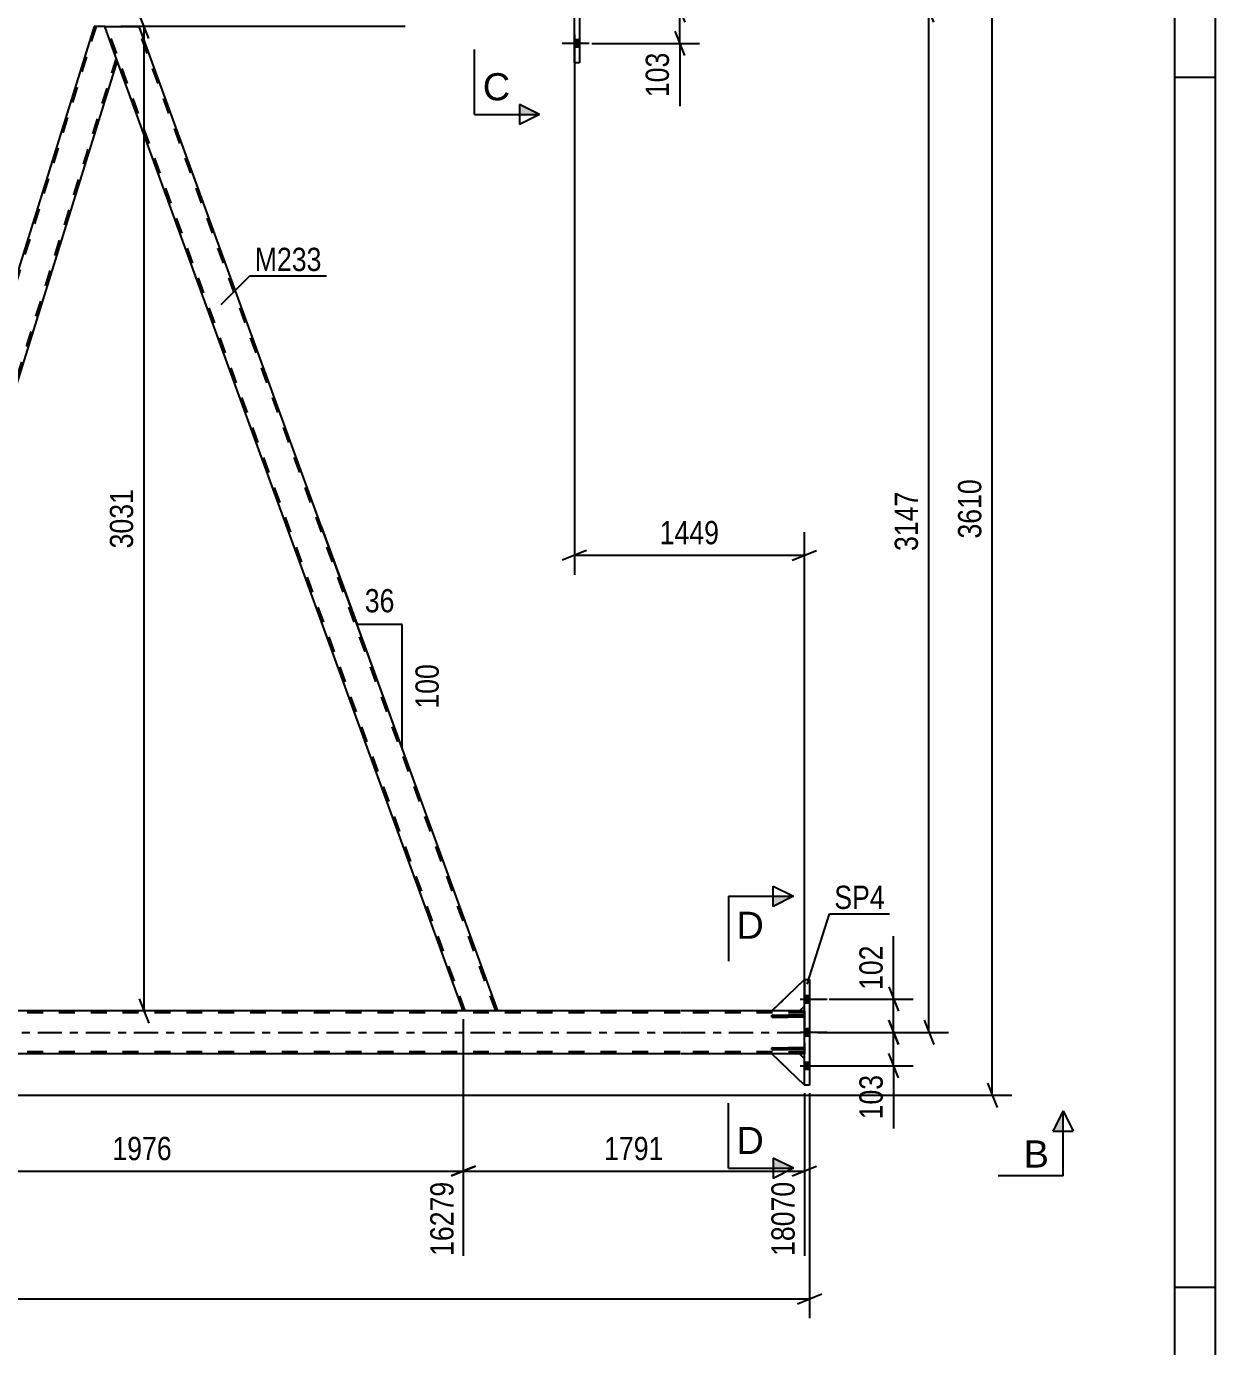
# Model space of a CAD drawing. Header units: millimetres. Extents: x 0 to 841, y 0 to 594.
# Drawn here: x 694.7 to 841, y 290.7 to 453.3 of the extents above; entities that cross this region are included whole.
import ezdxf

# ---------------------------------------------------------------- set-up
doc = ezdxf.new("R2010")
doc.units = ezdxf.units.MM
doc.linetypes.add('DXK_LINE_DOT2', pattern=[3.9198, 1.9599, -1.9599])
doc.linetypes.add('DXK_LINE_DOT3', pattern=[5.9187, 2.979, -0.9799, 0.9799, -0.9799])
doc.styles.add('Arial', font='ARIAL.TTF', dxfattribs={"height": 0.2})
doc.styles.add('Arial Narrow', font='ARIALN.TTF', dxfattribs={"height": 0.2})

# ---------------------------------------------------------------- blocks, each defined once
blk = doc.blocks.new('Unknown-247343380-1135 - 18088')
at = {"color": 5, "linetype": 'Continuous'}
for p, q in [((841, 0), (841, 594)), ((836, 5), (836, 589)), ((841, 447), (836, 447)), ((841, 298), (836, 298))]:
    blk.add_line(p, q, dxfattribs=at)
blk = doc.blocks.new('Part-247343380-4906 - 4843')
at = {"color": 7, "linetype": 'DXK_LINE_DOT2'}
for p, q in [((703.23, 453.28), (666.41, 335.16)), ((705.71, 449.4), (669.13, 332.06)), ((666.7, 336.88), (666.28, 335.53)), ((670.89, 336.88), (669.38, 332.06)), ((667.54, 332.06), (666.28, 335.53)), ((669.38, 332.06), (667.54, 332.06))]:
    blk.add_line(p, q, dxfattribs=at)
at = {"color": 2, "linetype": 'Continuous'}
for p, q in [((702.98, 453.28), (666.7, 336.88)), ((704.3, 453.28), (702.98, 453.28)), ((705.84, 449.03), (704.3, 453.28)), ((705.84, 449.03), (670.89, 336.88))]:
    blk.add_line(p, q, dxfattribs=at)
blk = doc.blocks.new('Part-247343380-4917 - 4843')
at = {"color": 7, "linetype": 'DXK_LINE_DOT2'}
for p, q in [((790.4, 327.54), (786.4, 327.54)), ((786.4, 327.54), (786.4, 327.3)), ((786.4, 327.3), (790.4, 327.3)), ((789.8, 327.3), (789.8, 327.54)), ((790.4, 327.3), (790.4, 327.54))]:
    blk.add_line(p, q, dxfattribs=at)
blk = doc.blocks.new('Bolt-247343380-4846 - 4843')
at = {"linetype": 'Continuous'}
for points in [[(791.04, 333.08), (791.04, 333.96), (790.4, 333.96), (790.4, 333.08)], [(791.04, 333.08), (791.04, 333.96), (790.4, 333.96), (790.4, 333.08)], [(791.04, 333.08), (791.04, 333.96), (790.4, 333.96), (790.4, 333.08)], [(791.04, 329), (791.04, 329.88), (790.4, 329.88), (790.4, 329)], [(791.04, 329), (791.04, 329.88), (790.4, 329.88), (790.4, 329)], [(791.04, 324.88), (791.04, 325.76), (790.4, 325.76), (790.4, 324.88)], [(791.04, 324.88), (791.04, 325.76), (790.4, 325.76), (790.4, 324.88)], [(791.04, 324.88), (791.04, 325.76), (790.4, 325.76), (790.4, 324.88)]]:
    blk.add_hatch(color=1, dxfattribs=at).paths.add_polyline_path(points)
at = {"color": 1, "linetype": 'Continuous'}
for p, q in [((789.88, 333.52), (793.2, 333.52)), ((789.88, 333.52), (793.2, 333.52)), ((789.88, 333.52), (793.2, 333.52)), ((790.4, 333.96), (791.04, 333.96)), ((790.4, 333.96), (791.04, 333.96)), ((790.4, 333.96), (791.04, 333.96)), ((790.4, 333.08), (791.04, 333.08)), ((790.4, 333.08), (791.04, 333.08)), ((790.4, 333.08), (791.04, 333.08)), ((789.88, 329.44), (793.2, 329.44)), ((789.88, 329.44), (793.2, 329.44)), ((790.4, 329.88), (791.04, 329.88)), ((790.4, 329.88), (791.04, 329.88)), ((790.4, 329), (791.04, 329)), ((790.4, 329), (791.04, 329)), ((789.88, 325.32), (793.2, 325.32)), ((789.88, 325.32), (793.2, 325.32)), ((789.88, 325.32), (793.2, 325.32)), ((790.4, 325.76), (791.04, 325.76)), ((790.4, 325.76), (791.04, 325.76)), ((790.4, 325.76), (791.04, 325.76)), ((790.4, 324.88), (791.04, 324.88)), ((790.4, 324.88), (791.04, 324.88)), ((790.4, 324.88), (791.04, 324.88))]:
    blk.add_line(p, q, dxfattribs=at)
blk = doc.blocks.new('Bolt-247343380-4847 - 4843')
at = {"linetype": 'Continuous'}
for points in [[(762.1, 459.82), (762.1, 458.94), (762.74, 458.94), (762.74, 459.82)], [(762.1, 459.82), (762.1, 458.94), (762.74, 458.94), (762.74, 459.82)], [(762.1, 459.82), (762.1, 458.94), (762.74, 458.94), (762.74, 459.82)], [(762.1, 455.72), (762.1, 454.84), (762.74, 454.84), (762.74, 455.72)], [(762.1, 455.72), (762.1, 454.84), (762.74, 454.84), (762.74, 455.72)], [(762.1, 451.62), (762.1, 450.74), (762.74, 450.74), (762.74, 451.62)], [(762.1, 451.62), (762.1, 450.74), (762.74, 450.74), (762.74, 451.62)], [(762.1, 451.62), (762.1, 450.74), (762.74, 450.74), (762.74, 451.62)]]:
    blk.add_hatch(color=1, dxfattribs=at).paths.add_polyline_path(points)
at = {"color": 1, "linetype": 'Continuous'}
for p, q in [((763.9, 459.38), (760.58, 459.38)), ((763.9, 459.38), (760.58, 459.38)), ((763.9, 459.38), (760.58, 459.38)), ((762.74, 459.82), (762.1, 459.82)), ((762.74, 459.82), (762.1, 459.82)), ((762.74, 459.82), (762.1, 459.82)), ((762.74, 458.94), (762.1, 458.94)), ((762.74, 458.94), (762.1, 458.94)), ((762.74, 458.94), (762.1, 458.94)), ((763.9, 455.28), (760.58, 455.28)), ((763.9, 455.28), (760.58, 455.28)), ((762.74, 455.72), (762.1, 455.72)), ((762.74, 455.72), (762.1, 455.72)), ((762.74, 454.84), (762.1, 454.84)), ((762.74, 454.84), (762.1, 454.84)), ((763.9, 451.18), (760.58, 451.18)), ((763.9, 451.18), (760.58, 451.18)), ((763.9, 451.18), (760.58, 451.18)), ((762.74, 451.62), (762.1, 451.62)), ((762.74, 451.62), (762.1, 451.62)), ((762.74, 451.62), (762.1, 451.62)), ((762.74, 450.74), (762.1, 450.74)), ((762.74, 450.74), (762.1, 450.74)), ((762.74, 450.74), (762.1, 450.74))]:
    blk.add_line(p, q, dxfattribs=at)
blk = doc.blocks.new('Part-247343380-4918 - 4843')
at = {"color": 2, "linetype": 'Continuous'}
for p, q in [((786.4, 327.54), (790.4, 327.54)), ((786.4, 327.3), (786.4, 327.54)), ((790.4, 327.3), (786.4, 327.3)), ((790.4, 327.54), (790.4, 327.3))]:
    blk.add_line(p, q, dxfattribs=at)
at = {"color": 7, "linetype": 'DXK_LINE_DOT2'}
blk.add_line((789.8, 327.3), (789.8, 327.54), dxfattribs=at)
blk = doc.blocks.new('Part-247343380-4869 - 4843')
at = {"color": 2, "linetype": 'Continuous'}
for p, q in [((789.8, 326.78), (786.4, 326.78)), ((786.4, 326.78), (790.4, 322.92)), ((790.4, 326.18), (789.8, 326.78))]:
    blk.add_line(p, q, dxfattribs=at)
at = {"color": 7, "linetype": 'DXK_LINE_DOT2'}
blk.add_line((790.4, 322.92), (790.4, 326.18), dxfattribs=at)
blk = doc.blocks.new('Part-247343380-4891 - 4843')
at = {"color": 2, "linetype": 'Continuous'}
for p, q in [((786.4, 326.78), (786.4, 326.78)), ((790.4, 326.18), (789.8, 326.78))]:
    blk.add_line(p, q, dxfattribs=at)
at = {"color": 7, "linetype": 'DXK_LINE_DOT2'}
for p, q in [((789.8, 326.78), (786.4, 326.78)), ((786.4, 326.78), (790.4, 322.92)), ((790.4, 322.92), (790.4, 326.18))]:
    blk.add_line(p, q, dxfattribs=at)
blk = doc.blocks.new('Part-247343380-4897 - 4843')
at = {"color": 7, "linetype": 'DXK_LINE_DOT2'}
for p, q in [((775.1, 331.82), (98.64, 331.82)), ((790.4, 331.82), (775.2, 331.82)), ((790.4, 332.06), (790.4, 326.78)), ((775.1, 327.02), (97.89, 327.02)), ((790.4, 327.02), (775.2, 327.02))]:
    blk.add_line(p, q, dxfattribs=at)
at = {"color": 2, "linetype": 'Continuous'}
for p, q in [((775.1, 332.06), (674.03, 332.06)), ((790.4, 332.06), (775.2, 332.06)), ((775.1, 326.78), (674.03, 326.78)), ((790.4, 326.78), (775.2, 326.78))]:
    blk.add_line(p, q, dxfattribs=at)
at = {"color": 7, "linetype": 'DXK_LINE_DOT3'}
for p, q in [((98.27, 329.42), (775.1, 329.42)), ((775.2, 329.42), (790.4, 329.42))]:
    blk.add_line(p, q, dxfattribs=at)
blk = doc.blocks.new('Part-247343380-4967 - 4843')
at = {"color": 2, "linetype": 'Continuous'}
for p, q in [((790.4, 322.92), (790.4, 335.92)), ((790.4, 335.92), (791.04, 335.92)), ((791.04, 335.92), (791.04, 322.92)), ((791.04, 322.92), (790.4, 322.92))]:
    blk.add_line(p, q, dxfattribs=at)
blk = doc.blocks.new('Part-247343380-4972 - 4843')
at = {"color": 2, "linetype": 'Continuous'}
for p, q in [((762.1, 448.78), (762.1, 461.78)), ((762.1, 461.78), (762.74, 461.78)), ((762.74, 461.78), (762.74, 448.78)), ((762.74, 448.78), (762.1, 448.78))]:
    blk.add_line(p, q, dxfattribs=at)
blk = doc.blocks.new('Part-247343380-5005 - 4843')
at = {"color": 7, "linetype": 'DXK_LINE_DOT2'}
for p, q in [((790.4, 331.54), (786.4, 331.54)), ((786.4, 331.54), (786.4, 331.3)), ((786.4, 331.3), (790.4, 331.3)), ((789.8, 331.3), (789.8, 331.54)), ((790.4, 331.3), (790.4, 331.54))]:
    blk.add_line(p, q, dxfattribs=at)
blk = doc.blocks.new('Part-247343380-5021 - 4843')
at = {"color": 7, "linetype": 'DXK_LINE_DOT2'}
for p, q in [((786.4, 332.06), (790.4, 335.92)), ((790.4, 335.92), (790.4, 332.66)), ((789.8, 332.06), (786.4, 332.06)), ((790.4, 332.66), (789.8, 332.06))]:
    blk.add_line(p, q, dxfattribs=at)
blk = doc.blocks.new('Part-247343380-5022 - 4843')
at = {"color": 2, "linetype": 'Continuous'}
for p, q in [((786.4, 332.06), (790.4, 335.92)), ((790.4, 332.66), (789.8, 332.06))]:
    blk.add_line(p, q, dxfattribs=at)
at = {"color": 7, "linetype": 'DXK_LINE_DOT2'}
for p, q in [((790.4, 335.92), (790.4, 332.66)), ((789.8, 332.06), (786.4, 332.06))]:
    blk.add_line(p, q, dxfattribs=at)
blk = doc.blocks.new('Part-247343380-5045 - 4843')
at = {"color": 2, "linetype": 'Continuous'}
for p, q in [((704.3, 453.28), (708.55, 453.28)), ((752.67, 332.06), (708.55, 453.28)), ((748.42, 332.06), (705.84, 449.03))]:
    blk.add_line(p, q, dxfattribs=at)
at = {"color": 7, "linetype": 'DXK_LINE_DOT2'}
for p, q in [((705.84, 449.03), (704.3, 453.28)), ((748.67, 332.06), (704.55, 453.28)), ((752.42, 332.06), (708.3, 453.28)), ((752.67, 332.06), (748.42, 332.06))]:
    blk.add_line(p, q, dxfattribs=at)
blk = doc.blocks.new('Part-247343380-5112 - 4843')
at = {"color": 2, "linetype": 'Continuous'}
for p, q in [((786.4, 331.54), (790.4, 331.54)), ((786.4, 331.3), (786.4, 331.54)), ((790.4, 331.3), (786.4, 331.3)), ((790.4, 331.54), (790.4, 331.3))]:
    blk.add_line(p, q, dxfattribs=at)
at = {"color": 7, "linetype": 'DXK_LINE_DOT2'}
blk.add_line((789.8, 331.3), (789.8, 331.54), dxfattribs=at)
blk = doc.blocks.new('StraightDimension-247343380-6118 - 4843')
at = {"color": 7, "linetype": 'Continuous'}
for p, q in [((791.04, 321.92), (791.04, 294.22)), ((42.3, 296.62), (791.04, 296.62)), ((789.54, 296.02), (792.54, 297.22))]:
    blk.add_line(p, q, dxfattribs=at)
blk = doc.blocks.new('StraightDimension-247343380-5179 - 4843')
at = {"color": 7, "linetype": 'Continuous'}
for p, q in [((806.32, 453.78), (805.12, 456.78)), ((763.74, 455.28), (808.12, 455.28)), ((805.72, 329.42), (805.72, 455.28)), ((805.12, 330.92), (806.32, 327.92)), ((792.04, 329.42), (808.12, 329.42))]:
    blk.add_line(p, q, dxfattribs=at)
at = {"color": 0}
blk.add_wipeout([(804.97, 396.6), (800.77, 396.6), (800.77, 388.09), (804.97, 388.09)], dxfattribs=at)
at = {"color": 3, "style": 'Arial Narrow'}
blk.add_text('3147', height=2.863, rotation=90.0002, dxfattribs=at).set_placement((804.37, 388.69))
blk = doc.blocks.new('StraightDimension-247343380-33309 - 4843')
at = {"color": 7, "linetype": 'Continuous'}
for p, q in [((800.78, 335.02), (801.98, 332.02)), ((793.44, 333.52), (803.78, 333.52)), ((801.38, 329.42), (801.38, 333.52)), ((801.98, 327.92), (800.78, 330.92)), ((793.04, 329.42), (803.78, 329.42))]:
    blk.add_line(p, q, dxfattribs=at)
at = {"color": 0}
blk.add_wipeout([(800.63, 340.73), (796.43, 340.73), (796.43, 334.04), (800.63, 334.04)], dxfattribs=at)
at = {"color": 7, "linetype": 'Continuous'}
blk.add_line((801.38, 333.52), (801.38, 341.25), dxfattribs=at)
blk.add_line((801.38, 333.52), (801.38, 341.25), dxfattribs=at)
at = {"color": 3, "style": 'Arial Narrow'}
blk.add_text('102', height=2.863, rotation=90.0002, dxfattribs=at).set_placement((800.03, 334.64))
blk = doc.blocks.new('StraightDimension-247343380-6353 - 4843')
at = {"color": 7, "linetype": 'Continuous'}
for p, q in [((709.74, 451.78), (708.54, 454.78)), ((741.25, 453.28), (706.29, 453.28)), ((709.14, 332.06), (709.14, 453.28)), ((708.54, 333.56), (709.74, 330.56)), ((761.02, 332.06), (706.29, 332.06))]:
    blk.add_line(p, q, dxfattribs=at)
at = {"color": 0}
blk.add_wipeout([(708.39, 396.92), (704.19, 396.92), (704.19, 388.41), (708.39, 388.41)], dxfattribs=at)
at = {"color": 3, "style": 'Arial Narrow'}
blk.add_text('3031', height=2.863, rotation=90.0002, dxfattribs=at).set_placement((707.79, 389.01))
blk = doc.blocks.new('StraightDimension-247343380-33310 - 4843')
at = {"color": 7, "linetype": 'Continuous'}
for p, q in [((800.78, 330.92), (801.98, 327.92)), ((793.04, 329.42), (803.78, 329.42)), ((801.38, 325.32), (801.38, 329.42)), ((801.98, 323.82), (800.78, 326.82)), ((793.04, 325.32), (803.78, 325.32))]:
    blk.add_line(p, q, dxfattribs=at)
at = {"color": 0}
blk.add_wipeout([(800.63, 324.79), (796.43, 324.79), (796.43, 318.11), (800.63, 318.11)], dxfattribs=at)
at = {"color": 7, "linetype": 'Continuous'}
blk.add_line((801.38, 325.32), (801.38, 317.58), dxfattribs=at)
blk.add_line((801.38, 325.32), (801.38, 317.58), dxfattribs=at)
at = {"color": 3, "style": 'Arial Narrow'}
blk.add_text('103', height=2.863, rotation=90.0002, dxfattribs=at).set_placement((800.03, 318.71))
blk = doc.blocks.new('StraightDimension-247343380-6129 - 4843')
at = {"color": 7, "linetype": 'Continuous'}
for p, q in [((814.12, 464.58), (812.92, 467.58)), ((761.18, 466.08), (815.92, 466.08)), ((813.52, 321.68), (813.52, 466.08)), ((812.92, 323.18), (814.12, 320.18)), ((675.03, 321.68), (815.92, 321.68))]:
    blk.add_line(p, q, dxfattribs=at)
at = {"color": 0}
blk.add_wipeout([(812.77, 398.14), (808.57, 398.14), (808.57, 389.62), (812.77, 389.62)], dxfattribs=at)
at = {"color": 3, "style": 'Arial Narrow'}
blk.add_text('3610', height=2.863, rotation=90.0002, dxfattribs=at).set_placement((812.17, 390.22))
blk = doc.blocks.new('StraightDimension-247343380-5486 - 4843')
at = {"color": 7, "linetype": 'Continuous'}
for p, q in [((748.42, 331.06), (748.42, 301.9)), ((790.4, 321.92), (790.4, 301.9)), ((749.92, 312.94), (746.92, 311.74)), ((748.42, 312.34), (790.4, 312.34)), ((788.9, 311.74), (791.9, 312.94))]:
    blk.add_line(p, q, dxfattribs=at)
at = {"color": 0}
blk.add_wipeout([(773.67, 313.09), (773.67, 317.29), (765.15, 317.29), (765.15, 313.09)], dxfattribs=at)
at = {"color": 0, "linetype": 'Continuous'}
blk.add_wipeout([(789.8, 311.64), (785.6, 311.64), (785.6, 301.3), (789.8, 301.3)], dxfattribs=at)
at = {"color": 3, "style": 'Arial Narrow'}
blk.add_text('1791', height=2.863, dxfattribs=at).set_placement((765.75, 313.69))
at = {"color": 3, "linetype": 'Continuous', "style": 'Arial Narrow'}
blk.add_text('18070', height=2.863, rotation=90.0002, dxfattribs=at).set_placement((789.2, 301.9))
blk = doc.blocks.new('StraightDimension-247343380-33331 - 4843')
at = {"color": 7, "linetype": 'Continuous'}
for p, q in [((774.48, 456.78), (775.68, 453.78)), ((764.23, 455.28), (777.48, 455.28)), ((775.08, 451.18), (775.08, 455.28)), ((775.68, 449.68), (774.48, 452.68)), ((764.23, 451.18), (777.48, 451.18))]:
    blk.add_line(p, q, dxfattribs=at)
at = {"color": 0}
blk.add_wipeout([(774.33, 450.65), (770.13, 450.65), (770.13, 443.97), (774.33, 443.97)], dxfattribs=at)
at = {"color": 7, "linetype": 'Continuous'}
blk.add_line((775.08, 451.18), (775.08, 443.44), dxfattribs=at)
blk.add_line((775.08, 451.18), (775.08, 443.44), dxfattribs=at)
at = {"color": 3, "style": 'Arial Narrow'}
blk.add_text('103', height=2.863, rotation=90.0002, dxfattribs=at).set_placement((773.73, 444.57))
blk = doc.blocks.new('StraightDimension-247343380-5145 - 4843')
at = {"color": 7, "linetype": 'Continuous'}
for p, q in [((762.1, 452.28), (762.1, 385.77)), ((790.4, 333.06), (790.4, 391.02)), ((763.6, 388.77), (760.6, 387.57)), ((788.9, 387.57), (791.9, 388.77)), ((762.1, 388.17), (790.4, 388.17))]:
    blk.add_line(p, q, dxfattribs=at)
at = {"color": 0}
blk.add_wipeout([(780.51, 388.92), (780.51, 393.12), (771.99, 393.12), (771.99, 388.92)], dxfattribs=at)
at = {"color": 3, "style": 'Arial Narrow'}
blk.add_text('1449', height=2.863, dxfattribs=at).set_placement((772.59, 389.52))
blk = doc.blocks.new('StraightDimension-247343380-5456 - 4843')
at = {"color": 7, "linetype": 'Continuous'}
for p, q in [((669.38, 331.06), (669.38, 301.9)), ((748.42, 331.06), (748.42, 301.9)), ((670.88, 312.94), (667.88, 311.74)), ((669.38, 312.34), (748.42, 312.34)), ((746.92, 311.74), (749.92, 312.94))]:
    blk.add_line(p, q, dxfattribs=at)
at = {"color": 0}
blk.add_wipeout([(713.16, 313.09), (713.16, 317.29), (704.64, 317.29), (704.64, 313.09)], dxfattribs=at)
at = {"color": 0, "linetype": 'Continuous'}
blk.add_wipeout([(747.82, 311.64), (743.62, 311.64), (743.62, 301.3), (747.82, 301.3)], dxfattribs=at)
at = {"color": 3, "style": 'Arial Narrow'}
blk.add_text('1976', height=2.863, dxfattribs=at).set_placement((705.24, 313.69))
at = {"color": 3, "linetype": 'Continuous', "style": 'Arial Narrow'}
blk.add_text('16279', height=2.863, rotation=90.0002, dxfattribs=at).set_placement((747.22, 301.9))
blk = doc.blocks.new('AngleDimension-247343380-6339 - 4843')
at = {"color": 7, "linetype": 'Continuous'}
for p, q in [((730.95, 391.73), (735.36, 379.64)), ((740.9, 379.64), (735.36, 379.64)), ((740.9, 364.41), (735.36, 379.64)), ((740.9, 364.41), (740.9, 379.64))]:
    blk.add_line(p, q, dxfattribs=at)
at = {"color": 0}
blk.add_wipeout([(746, 375.37), (741.8, 375.37), (741.8, 368.68), (746, 368.68)], dxfattribs=at)
at = {"color": 3, "style": 'Arial Narrow'}
blk.add_text('100', height=2.863, rotation=90.0002, dxfattribs=at).set_placement((745.4, 369.28))
at = {"color": 0}
blk.add_wipeout([(740.56, 380.54), (740.56, 384.74), (735.7, 384.74), (735.7, 380.54)], dxfattribs=at)
at = {"color": 3, "style": 'Arial Narrow'}
blk.add_text('36', height=2.863, dxfattribs=at).set_placement((736.3, 381.14))
blk = doc.blocks.new('Mark-247343380-4963 - 4843')
at = {"color": 0}
blk.add_wipeout([(800.29, 344.62), (800.29, 347.62), (794.08, 347.62), (794.08, 344.62)], dxfattribs=at)
blk.add_wipeout([(800.29, 344.62), (800.29, 347.62), (794.08, 347.62), (794.08, 344.62)], dxfattribs=at)
at = {"color": 30, "linetype": 'Continuous'}
for p, q in [((790.75, 335.36), (793.48, 344.02)), ((793.48, 344.02), (800.89, 344.02))]:
    blk.add_line(p, q, dxfattribs=at)
at = {"color": 3, "style": 'Arial Narrow'}
blk.add_text('SP4', height=2.863, dxfattribs=at).set_placement((794.08, 344.62))
blk = doc.blocks.new('Mark-247343380-5041 - 4843')
at = {"color": 0}
blk.add_wipeout([(730.98, 423.16), (730.98, 426.16), (722.76, 426.16), (722.76, 423.16)], dxfattribs=at)
blk.add_wipeout([(730.98, 423.16), (730.98, 426.16), (722.76, 426.16), (722.76, 423.16)], dxfattribs=at)
at = {"color": 30, "linetype": 'Continuous'}
for p, q in [((718.62, 419.03), (722.16, 422.56)), ((722.16, 422.56), (731.58, 422.56))]:
    blk.add_line(p, q, dxfattribs=at)
at = {"color": 3, "style": 'Arial Narrow'}
blk.add_text('M233', height=2.863, dxfattribs=at).set_placement((722.76, 423.16))
blk = doc.blocks.new('SectionMark-247343380-6365 - 4843')
at = {"linetype": 'Continuous'}
blk.add_hatch(color=6, dxfattribs=at).paths.add_polyline_path([(822.24, 317.28), (820.99, 317.28), (822.24, 319.78)])
at = {"color": 6, "linetype": 'Continuous'}
for p, q in [((822.24, 319.78), (820.99, 317.28)), ((822.24, 311.78), (822.24, 319.78)), ((822.24, 319.78), (823.49, 317.28)), ((820.99, 317.28), (823.49, 317.28)), ((822.24, 311.78), (814.24, 311.78))]:
    blk.add_line(p, q, dxfattribs=at)
at = {"color": 0, "linetype": 'Continuous'}
blk.add_wipeout([(820.49, 312.78), (820.49, 316.28), (817.38, 316.28), (817.38, 312.78)], dxfattribs=at)
at = {"color": 3, "linetype": 'Continuous', "style": 'Arial'}
blk.add_text('B', height=3.34, dxfattribs=at).set_placement((817.38, 312.78))
blk = doc.blocks.new('SectionMark-247343380-6369 - 4843')
at = {"linetype": 'Continuous'}
for points in [[(755.32, 470.05), (755.32, 471.3), (757.82, 471.3)], [(755.32, 442.43), (755.32, 443.68), (757.82, 442.43)]]:
    blk.add_hatch(color=6, dxfattribs=at).paths.add_polyline_path(points)
at = {"color": 6, "linetype": 'Continuous'}
for p, q in [((755.32, 470.05), (755.32, 472.55)), ((755.32, 472.55), (757.82, 471.3)), ((749.82, 471.3), (749.82, 463.3)), ((749.82, 471.3), (757.82, 471.3)), ((757.82, 471.3), (755.32, 470.05)), ((749.82, 442.43), (749.82, 450.43)), ((749.82, 442.43), (757.82, 442.43)), ((757.82, 442.43), (755.32, 443.68)), ((755.32, 443.68), (755.32, 441.18)), ((757.82, 442.43), (755.32, 441.18))]:
    blk.add_line(p, q, dxfattribs=at)
at = {"color": 0, "linetype": 'Continuous'}
for points in [[(754.19, 466.05), (754.19, 469.55), (750.82, 469.55), (750.82, 466.05)], [(754.19, 444.18), (754.19, 447.68), (750.82, 447.68), (750.82, 444.18)]]:
    blk.add_wipeout(points, dxfattribs=at)
at = {"color": 3, "linetype": 'Continuous', "style": 'Arial'}
for p in [(750.82, 466.05), (750.82, 444.18)]:
    blk.add_text('C', height=3.34, dxfattribs=at).set_placement(p)
blk = doc.blocks.new('SectionMark-247343380-6371 - 4843')
at = {"linetype": 'Continuous'}
for points in [[(786.54, 344.94), (786.54, 346.19), (789.04, 346.19)], [(786.54, 312.69), (786.54, 313.94), (789.04, 312.69)]]:
    blk.add_hatch(color=6, dxfattribs=at).paths.add_polyline_path(points)
at = {"color": 6, "linetype": 'Continuous'}
for p, q in [((786.54, 344.94), (786.54, 347.44)), ((786.54, 347.44), (789.04, 346.19)), ((781.04, 346.19), (781.04, 338.19)), ((781.04, 346.19), (789.04, 346.19)), ((789.04, 346.19), (786.54, 344.94)), ((781.04, 312.69), (781.04, 320.69)), ((789.04, 312.69), (786.54, 313.94)), ((786.54, 313.94), (786.54, 311.44)), ((781.04, 312.69), (789.04, 312.69)), ((789.04, 312.69), (786.54, 311.44))]:
    blk.add_line(p, q, dxfattribs=at)
at = {"color": 0, "linetype": 'Continuous'}
for points in [[(785.41, 340.94), (785.41, 344.44), (782.04, 344.44), (782.04, 340.94)], [(785.41, 314.44), (785.41, 317.94), (782.04, 317.94), (782.04, 314.44)]]:
    blk.add_wipeout(points, dxfattribs=at)
at = {"color": 3, "linetype": 'Continuous', "style": 'Arial'}
for p in [(782.04, 340.94), (782.04, 314.44)]:
    blk.add_text('D', height=3.34, dxfattribs=at).set_placement(p)

msp = doc.modelspace()

# ---------------------------------------------------------------- block references
for name in ['Unknown-247343380-1135 - 18088', 'Part-247343380-4972 - 4843', 'Bolt-247343380-4847 - 4843', 'Part-247343380-4906 - 4843', 'Part-247343380-5045 - 4843', 'Part-247343380-5021 - 4843', 'Part-247343380-5022 - 4843', 'Part-247343380-4967 - 4843', 'Bolt-247343380-4846 - 4843', 'Part-247343380-4897 - 4843', 'Part-247343380-5005 - 4843', 'Part-247343380-5112 - 4843', 'Part-247343380-4917 - 4843', 'Part-247343380-4918 - 4843', 'Part-247343380-4869 - 4843', 'Part-247343380-4891 - 4843']:
    msp.add_blockref(name, (0, 0))

# ---------------------------------------------------------------- next in the draw order: block references
msp.add_blockref('StraightDimension-247343380-6118 - 4843', (0, 0))

# ---------------------------------------------------------------- next in the draw order: block references
for name in ['StraightDimension-247343380-5179 - 4843', 'StraightDimension-247343380-6353 - 4843']:
    msp.add_blockref(name, (0, 0))

# ---------------------------------------------------------------- next in the draw order: block references
msp.add_blockref('StraightDimension-247343380-33309 - 4843', (0, 0))

# ---------------------------------------------------------------- next in the draw order: block references
msp.add_blockref('StraightDimension-247343380-33310 - 4843', (0, 0))

# ---------------------------------------------------------------- next in the draw order: block references
msp.add_blockref('StraightDimension-247343380-6129 - 4843', (0, 0))

# ---------------------------------------------------------------- next in the draw order: block references
for name in ['SectionMark-247343380-6369 - 4843', 'StraightDimension-247343380-33331 - 4843', 'Mark-247343380-5041 - 4843', 'AngleDimension-247343380-6339 - 4843', 'StraightDimension-247343380-5486 - 4843']:
    msp.add_blockref(name, (0, 0))

# ---------------------------------------------------------------- next in the draw order: block references
for name in ['StraightDimension-247343380-5145 - 4843', 'StraightDimension-247343380-5456 - 4843']:
    msp.add_blockref(name, (0, 0))

# ---------------------------------------------------------------- next in the draw order: block references
for name in ['Mark-247343380-4963 - 4843', 'SectionMark-247343380-6365 - 4843']:
    msp.add_blockref(name, (0, 0))

# ---------------------------------------------------------------- next in the draw order: block references
msp.add_blockref('SectionMark-247343380-6371 - 4843', (0, 0))

doc.saveas('drawing.dxf')
